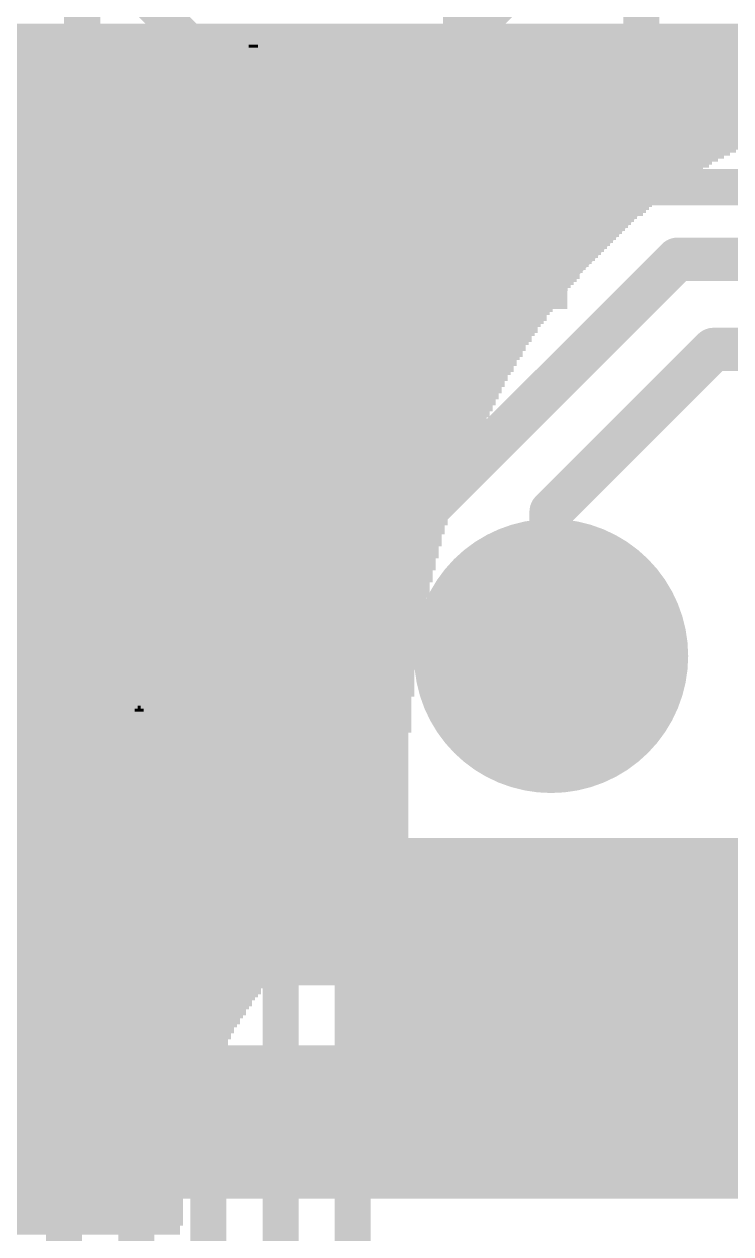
# Model space of a CAD drawing. Extents: x -28.6 to 28.6, y -39.6 to 14.1.
# Drawn here: x 0.1 to 5.08, y -16.77 to -8.25 of the extents above; entities that cross this region are included whole.
import ezdxf

# ---------------------------------------------------------------- set-up
doc = ezdxf.new("R2010")
doc.units = 0
for name, color, linetype in [('1', 12, 'CONTINUOUS'), ('16', 132, 'CONTINUOUS'), ('17', 110, 'CONTINUOUS'), ('200', 40, 'CONTINUOUS'), ('201', 6, 'CONTINUOUS')]:
    doc.layers.add(name, color=color, linetype=linetype)

# ---------------------------------------------------------------- blocks, each defined once
blk = doc.blocks.new('ROUNDP')
at = {"const_width": 0.5}
blk.add_lwpolyline([(0, -0.25, 1), (0, 0.25, 1), (0, -0.25)], format="xyb", dxfattribs=at)
blk = doc.blocks.new('RECT')
blk.add_solid([(-0.5, -0.5), (0.5, -0.5), (-0.5, 0.5), (0.5, 0.5)])

msp = doc.modelspace()

# ---------------------------------------------------------------- linework, layer by layer
at = {"layer": '1'}
for points, const_width in [([(0.508, -10.287), (0.508, -7.733)], 0.254), ([(3.683, -7.874), (0.381, -11.176)], 0.254), ([(3.937, -8.382), (0.889, -11.43)], 0.254), ([(6.477, -8.382), (3.937, -8.382)], 0.254), ([(4.191, -8.89), (1.397, -11.684)], 0.254), ([(15.875, -8.89), (4.191, -8.89)], 0.254), ([(4.445, -9.398), (1.905, -11.938)], 0.254), ([(16.51, -9.398), (4.445, -9.398)], 0.254), ([(2.413, -12.192), (4.699, -9.906)], 0.3048), ([(4.699, -9.906), (18.923, -9.906)], 0.3048), ([(-0.254, -11.049), (0.508, -10.287)], 0.254), ([(3.81, -11.684), (4.953, -10.541)], 0.3048), ([(4.953, -10.541), (20.193, -10.541)], 0.3048), ([(0.381, -11.176), (0.381, -19.05)], 0.254), ([(0.889, -11.43), (0.889, -18.542)], 0.254), ([(1.397, -11.684), (1.397, -17.907)], 0.254), ([(3.81, -12.7), (3.81, -11.684)], 0.3048), ([(1.905, -11.938), (1.905, -17.018)], 0.254), ([(2.413, -13.97), (2.413, -12.192)], 0.3048), ([(3.683, -15.24), (2.413, -13.97)], 0.3048), ([(3.81, -15.24), (3.683, -15.24)], 0.3048)]:
    msp.add_lwpolyline(points, dxfattribs=dict(at, const_width=const_width))
for points, const_width in [([(3.937, -8.3185, 1), (3.937, -8.4455)], 0.127), ([(3.9819, -8.4269, 1), (3.8921, -8.3371)], 0.127), ([(4.191, -8.8265, 1), (4.191, -8.9535)], 0.127), ([(4.2359, -8.9349, 1), (4.1461, -8.8451)], 0.127), ([(4.445, -9.3345, 1), (4.445, -9.4615)], 0.127), ([(4.4899, -9.4429, 1), (4.4001, -9.3531)], 0.127), ([(4.699, -9.8298, 1), (4.699, -9.9822)], 0.1524), ([(4.7529, -9.9599, 1), (4.6451, -9.8521)], 0.1524), ([(0.5529, -10.3319, 1), (0.4631, -10.2421)], 0.127), ([(0.4445, -10.287, 1), (0.5715, -10.287)], 0.127), ([(4.953, -10.4648, 1), (4.953, -10.6172)], 0.1524), ([(5.0069, -10.5949, 1), (4.8991, -10.4871)], 0.1524), ([(0.4445, -11.176, 1), (0.3175, -11.176)], 0.127), ([(0.3361, -11.1311, 1), (0.4259, -11.2209)], 0.127), ([(0.9525, -11.43, 1), (0.8255, -11.43)], 0.127), ([(0.8441, -11.3851, 1), (0.9339, -11.4749)], 0.127), ([(1.4605, -11.684, 1), (1.3335, -11.684)], 0.127), ([(1.3521, -11.6391, 1), (1.4419, -11.7289)], 0.127), ([(3.8862, -11.684, 1), (3.7338, -11.684)], 0.1524), ([(3.7561, -11.6301, 1), (3.8639, -11.7379)], 0.1524), ([(1.9685, -11.938, 1), (1.8415, -11.938)], 0.127), ([(1.8601, -11.8931, 1), (1.9499, -11.9829)], 0.127), ([(2.4892, -12.192, 1), (2.3368, -12.192)], 0.1524), ([(2.3591, -12.1381, 1), (2.4669, -12.2459)], 0.1524), ([(3.7338, -12.7, 1), (3.8862, -12.7)], 0.1524), ([(2.4669, -13.9161, 1), (2.3591, -14.0239)], 0.1524), ([(2.3368, -13.97, 1), (2.4892, -13.97)], 0.1524), ([(3.683, -15.1638, 1), (3.683, -15.3162)], 0.1524), ([(3.6291, -15.2939, 1), (3.7369, -15.1861)], 0.1524), ([(3.81, -15.3162, 1), (3.81, -15.1638)], 0.1524)]:
    msp.add_lwpolyline(points, format="xyb", dxfattribs=dict(at, const_width=const_width))
at = {"layer": '16', "const_width": 0.254}
for points in [[(3.175, -4.68), (3.175, -9.906)], [(4.445, -6.59), (4.445, -9.398)], [(1.397, -8.509), (0.762, -7.874)], [(0.254, -8.382), (-1.778, -8.382)], [(0.889, -9.017), (0.254, -8.382)], [(1.397, -8.509), (1.397, -27.305)], [(0.889, -9.017), (0.889, -27.559)], [(0.381, -10.16), (-0.508, -9.271)], [(4.445, -9.398), (2.413, -11.43)], [(3.175, -9.906), (1.905, -11.176)], [(0.381, -10.16), (0.381, -27.813)], [(1.905, -11.176), (1.905, -26.924)], [(2.413, -11.43), (2.413, -26.543)]]:
    msp.add_lwpolyline(points, dxfattribs=at)
at = {"layer": '16', "const_width": 0.127}
for points in [[(0.2989, -8.3371, 1), (0.2091, -8.4269)], [(0.254, -8.4455, 1), (0.254, -8.3185)], [(1.4605, -8.509, 1), (1.3335, -8.509)], [(1.3521, -8.5539, 1), (1.4419, -8.4641)], [(0.9525, -9.017, 1), (0.8255, -9.017)], [(0.8441, -9.0619, 1), (0.9339, -8.9721)], [(4.4899, -9.4429, 1), (4.4001, -9.3531)], [(4.3815, -9.398, 1), (4.5085, -9.398)], [(3.2199, -9.9509, 1), (3.1301, -9.8611)], [(3.1115, -9.906, 1), (3.2385, -9.906)], [(0.4445, -10.16, 1), (0.3175, -10.16)], [(0.3361, -10.2049, 1), (0.4259, -10.1151)], [(1.9685, -11.176, 1), (1.8415, -11.176)], [(1.8601, -11.1311, 1), (1.9499, -11.2209)], [(2.4765, -11.43, 1), (2.3495, -11.43)], [(2.3681, -11.3851, 1), (2.4579, -11.4749)]]:
    msp.add_lwpolyline(points, format="xyb", dxfattribs=at)

# ---------------------------------------------------------------- block references
at = {"layer": '17', "xscale": 1.9304, "yscale": 1.9304}
for p in [(3.81, -12.7), (3.81, -12.7), (3.81, -15.24), (3.81, -15.24)]:
    msp.add_blockref('ROUNDP', p, dxfattribs=at)
at = {"layer": '200', "yscale": 0.0212}
for p, xscale in [((1.3852, -8.2563), 0.7196), ((1.3746, -8.3198), 0.7408), ((1.3746, -8.3409), 0.7408), ((1.3852, -8.2774), 0.7196), ((1.3852, -8.2986), 0.7196), ((1.2476, -8.4044), 0.5291), ((1.2265, -8.4256), 0.4868), ((1.3746, -8.3621), 0.7408), ((1.3746, -8.3832), 0.7408), ((1.7133, -8.4044), 0.0635), ((1.2053, -8.4891), 0.4445), ((1.2053, -8.5102), 0.4445), ((1.2159, -8.4467), 0.4656), ((1.2159, -8.4679), 0.4656), ((1.2053, -8.5314), 0.4445), ((1.2053, -8.5526), 0.4445), ((1.2053, -8.5737), 0.4445), ((1.2053, -8.5949), 0.4445), ((2.5599, -8.5949), 0.2752), ((4.2955, -8.5949), 0.1482), ((1.2794, -8.6372), 0.9313), ((1.2794, -8.6584), 0.9313), ((1.2794, -8.6796), 0.9313), ((1.2053, -8.6161), 0.4445), ((2.5493, -8.6796), 0.762), ((2.5493, -8.6584), 0.6773), ((2.5599, -8.6372), 0.5715), ((2.5493, -8.6161), 0.4656), ((3.7029, -8.6161), 0.4445), ((3.7029, -8.6372), 0.4445), ((3.7029, -8.6584), 0.4445), ((3.7029, -8.6796), 0.4445), ((4.2214, -8.6796), 0.2963), ((4.232, -8.6584), 0.2752), ((4.2532, -8.6372), 0.2328), ((4.2638, -8.6161), 0.2117), ((1.2794, -8.7007), 0.9313), ((1.2794, -8.7219), 0.9313), ((1.2794, -8.7431), 0.9313), ((1.2794, -8.7642), 0.9313), ((1.2794, -8.7854), 0.9313), ((2.5493, -8.7854), 1.0583), ((2.5493, -8.7642), 1.016), ((2.5599, -8.7431), 0.9525), ((2.5493, -8.7219), 0.889), ((2.5599, -8.7007), 0.8255), ((3.7029, -8.7007), 0.4445), ((3.7029, -8.7219), 0.4445), ((3.7029, -8.7431), 0.4445), ((3.7029, -8.7642), 0.4445), ((3.7029, -8.7854), 0.4445), ((4.1791, -8.7642), 0.381), ((4.1791, -8.7854), 0.381), ((4.1897, -8.7431), 0.3598), ((4.2003, -8.7219), 0.3387), ((4.2109, -8.7007), 0.3175), ((1.2794, -8.8066), 0.9313), ((1.2794, -8.8277), 0.9313), ((1.2794, -8.8489), 0.9313), ((1.2794, -8.8701), 0.9313), ((2.5599, -8.8701), 1.2065), ((2.5493, -8.8489), 1.1853), ((2.5493, -8.8277), 1.143), ((2.5493, -8.8066), 1.1006), ((3.7029, -8.8066), 0.4445), ((3.7029, -8.8277), 0.4445), ((3.7029, -8.8489), 0.4445), ((3.7029, -8.8701), 0.4445), ((4.1579, -8.8489), 0.4233), ((4.1579, -8.8701), 0.4233), ((4.1685, -8.8066), 0.4022), ((4.1685, -8.8277), 0.4022), ((1.2794, -8.8912), 0.9313), ((1.2794, -8.9124), 0.9313), ((1.2794, -8.9336), 0.9313), ((1.2794, -8.9547), 0.9313), ((2.5493, -8.9336), 1.3123), ((2.1789, -8.9547), 0.5715), ((2.5493, -8.9124), 1.27), ((2.5493, -8.8912), 1.2276), ((2.9197, -8.9547), 0.5715), ((3.9251, -8.8912), 0.889), ((3.9251, -8.9124), 0.889), ((3.9251, -8.9336), 0.889), ((3.9251, -8.9547), 0.889), ((1.2794, -8.9759), 0.9313), ((1.2053, -8.9971), 0.4445), ((1.2053, -9.0182), 0.4445), ((1.2053, -9.0394), 0.4445), ((2.1049, -9.0182), 0.508), ((2.0943, -9.0394), 0.4868), ((2.126, -8.9971), 0.508), ((2.1472, -8.9759), 0.5503), ((2.9515, -8.9759), 0.5503), ((2.9727, -8.9971), 0.508), ((2.9938, -9.0182), 0.508), ((3.0044, -9.0394), 0.4868), ((3.9251, -8.9759), 0.889), ((3.9251, -8.9971), 0.889), ((3.9251, -9.0182), 0.889), ((3.9251, -9.0394), 0.889), ((1.2053, -9.0606), 0.4445), ((1.2053, -9.0817), 0.4445), ((1.2053, -9.1029), 0.4445), ((1.2053, -9.1241), 0.4445), ((2.0414, -9.1241), 0.4656), ((2.0731, -9.0606), 0.4868), ((2.0625, -9.0817), 0.4656), ((2.0625, -9.1029), 0.4656), ((3.0256, -9.0606), 0.4868), ((3.0467, -9.1029), 0.4868), ((3.0362, -9.0817), 0.4657), ((3.0573, -9.1241), 0.4657), ((3.8616, -9.0606), 0.762), ((3.8299, -9.0817), 0.6985), ((3.8087, -9.1029), 0.6561), ((3.7875, -9.1241), 0.6138), ((1.2053, -9.1452), 0.4445), ((1.2053, -9.1664), 0.4445), ((1.2053, -9.1875), 0.4445), ((1.2053, -9.2087), 0.4445), ((2.0096, -9.2087), 0.4445), ((2.0202, -9.1875), 0.4656), ((2.0414, -9.1452), 0.4656), ((2.0308, -9.1664), 0.4445), ((3.0573, -9.1452), 0.4657), ((3.0679, -9.1664), 0.4445), ((3.0785, -9.1875), 0.4657), ((3.0785, -9.2087), 0.4657), ((3.7664, -9.1664), 0.5715), ((3.7558, -9.1875), 0.5503), ((3.777, -9.1452), 0.5926), ((3.7452, -9.2087), 0.5291), ((1.2053, -9.2299), 0.4445), ((1.2053, -9.251), 0.4445), ((1.2053, -9.2722), 0.4445), ((1.2053, -9.2934), 0.4445), ((1.999, -9.2934), 0.4656), ((2.0096, -9.2299), 0.4445), ((2.0096, -9.251), 0.4445), ((2.0096, -9.2722), 0.4445), ((3.0997, -9.2934), 0.4657), ((3.0891, -9.2299), 0.4445), ((3.0891, -9.251), 0.4445), ((3.0891, -9.2722), 0.4445), ((3.7346, -9.2299), 0.508), ((3.7346, -9.251), 0.508), ((3.724, -9.2722), 0.4868), ((3.724, -9.2934), 0.4868), ((1.2053, -9.3145), 0.4445), ((1.2053, -9.3357), 0.4445), ((1.2053, -9.3569), 0.4445), ((1.2053, -9.378), 0.4445), ((1.9884, -9.3145), 0.4445), ((1.9884, -9.3357), 0.4445), ((1.9884, -9.3569), 0.4445), ((1.9884, -9.378), 0.4445), ((3.1102, -9.3145), 0.4445), ((3.1102, -9.3357), 0.4445), ((3.1102, -9.3569), 0.4445), ((3.1102, -9.378), 0.4445), ((3.724, -9.3145), 0.4868), ((3.7135, -9.3357), 0.4656), ((3.7135, -9.3569), 0.4656), ((3.7135, -9.378), 0.4656), ((1.2053, -9.3992), 0.4445), ((1.2053, -9.4204), 0.4445), ((1.2053, -9.4415), 0.4445), ((1.2053, -9.4627), 0.4445), ((1.9884, -9.3992), 0.4445), ((1.9884, -9.4204), 0.4445), ((1.9884, -9.4415), 0.4445), ((1.9884, -9.4627), 0.4445), ((3.1102, -9.3992), 0.4445), ((3.1102, -9.4204), 0.4445), ((3.1102, -9.4415), 0.4445), ((3.1102, -9.4627), 0.4445), ((3.7135, -9.3992), 0.4656), ((3.7029, -9.4204), 0.4445), ((3.7029, -9.4415), 0.4445), ((3.7029, -9.4627), 0.4445), ((1.2053, -9.4839), 0.4445), ((1.2053, -9.505), 0.4445), ((1.2053, -9.5262), 0.4445), ((1.2053, -9.5474), 0.4445), ((1.9884, -9.4839), 0.4445), ((1.9884, -9.505), 0.4445), ((1.9884, -9.5262), 0.4445), ((1.9884, -9.5474), 0.4445), ((3.1102, -9.4839), 0.4445), ((3.1102, -9.505), 0.4445), ((3.1102, -9.5262), 0.4445), ((3.1102, -9.5474), 0.4445), ((3.7029, -9.4839), 0.4445), ((3.7029, -9.505), 0.4445), ((3.7029, -9.5262), 0.4445), ((3.7029, -9.5474), 0.4445), ((1.2053, -9.5685), 0.4445), ((1.2053, -9.5897), 0.4445), ((1.2053, -9.6109), 0.4445), ((1.2053, -9.632), 0.4445), ((1.9884, -9.5685), 0.4445), ((1.999, -9.5897), 0.4656), ((2.0096, -9.6109), 0.4445), ((2.0096, -9.632), 0.4445), ((3.0891, -9.6109), 0.4445), ((3.0891, -9.632), 0.4445), ((3.1102, -9.5685), 0.4445), ((3.1102, -9.5897), 0.4445), ((3.7029, -9.5685), 0.4445), ((3.7029, -9.5897), 0.4445), ((3.7029, -9.6109), 0.4445), ((3.7029, -9.632), 0.4445), ((1.2053, -9.6532), 0.4445), ((1.2053, -9.6744), 0.4445), ((1.2053, -9.6955), 0.4445), ((1.2053, -9.7167), 0.4445), ((2.0096, -9.6532), 0.4445), ((2.0202, -9.6744), 0.4656), ((2.0202, -9.6955), 0.4656), ((2.0308, -9.7167), 0.4445), ((3.0785, -9.6955), 0.4657), ((3.0679, -9.7167), 0.4445), ((3.0891, -9.6532), 0.4445), ((3.0891, -9.6744), 0.4445), ((3.7029, -9.6532), 0.4445), ((3.7029, -9.6744), 0.4445), ((3.7029, -9.6955), 0.4445), ((3.7029, -9.7167), 0.4445), ((1.2053, -9.7379), 0.4445), ((1.2053, -9.759), 0.4445), ((1.2053, -9.7802), 0.4445), ((1.2053, -9.8014), 0.4445), ((2.0519, -9.7802), 0.4868), ((2.0414, -9.7379), 0.4656), ((2.0414, -9.759), 0.4656), ((2.0731, -9.8014), 0.4868), ((3.0362, -9.7802), 0.4657), ((3.0362, -9.8014), 0.4657), ((3.0573, -9.7379), 0.4657), ((3.0573, -9.759), 0.4657), ((3.7029, -9.7379), 0.4445), ((3.7029, -9.759), 0.4445), ((3.7029, -9.7802), 0.4445), ((3.7029, -9.8014), 0.4445), ((1.2053, -9.8225), 0.4445), ((1.2053, -9.8437), 0.4445), ((1.2053, -9.8649), 0.4445), ((1.2053, -9.886), 0.4445), ((2.0731, -9.8225), 0.4868), ((2.0943, -9.8437), 0.4868), ((2.1049, -9.8649), 0.508), ((2.126, -9.886), 0.508), ((2.9727, -9.886), 0.508), ((2.9938, -9.8649), 0.508), ((3.0044, -9.8437), 0.4868), ((3.0256, -9.8225), 0.4868), ((3.7029, -9.8225), 0.4445), ((3.7029, -9.8437), 0.4445), ((3.7029, -9.8649), 0.4445), ((3.7029, -9.886), 0.4445), ((1.2053, -9.9072), 0.4445), ((1.2053, -9.9284), 0.4445), ((1.2053, -9.9495), 0.4445), ((1.2053, -9.9707), 0.4445), ((2.1472, -9.9072), 0.5503), ((2.1789, -9.9284), 0.5715), ((2.5493, -9.9495), 1.3123), ((2.5493, -9.9707), 1.27), ((2.9197, -9.9284), 0.5715), ((2.9515, -9.9072), 0.5503), ((3.7029, -9.9072), 0.4445), ((3.7029, -9.9284), 0.4445), ((3.7029, -9.9495), 0.4445), ((3.7029, -9.9707), 0.4445), ((1.2053, -9.9919), 0.4445), ((1.2053, -10.013), 0.4445), ((1.2053, -10.0342), 0.4445), ((1.2053, -10.0553), 0.4445), ((2.5493, -9.9919), 1.2276), ((2.5388, -10.013), 1.2065), ((2.5493, -10.0342), 1.1853), ((2.5493, -10.0553), 1.143), ((3.7029, -9.9919), 0.4445), ((3.7029, -10.013), 0.4445), ((3.7029, -10.0342), 0.4445), ((3.7029, -10.0553), 0.4445), ((1.2053, -10.0765), 0.4445), ((1.2053, -10.0977), 0.4445), ((1.2053, -10.1188), 0.4445), ((1.2053, -10.14), 0.4445), ((2.5493, -10.0765), 1.1006), ((2.5493, -10.0977), 1.0583), ((2.5493, -10.1188), 1.016), ((2.5388, -10.14), 0.9525), ((3.7029, -10.0765), 0.4445), ((3.7029, -10.0977), 0.4445), ((3.7029, -10.1188), 0.4445), ((3.7029, -10.14), 0.4445), ((1.2053, -10.1612), 0.4445), ((1.2053, -10.1823), 0.4445), ((1.2053, -10.2035), 0.4445), ((1.2053, -10.2247), 0.4445), ((2.5493, -10.1612), 0.889), ((2.5493, -10.1823), 0.8466), ((2.5493, -10.2035), 0.762), ((2.5493, -10.2247), 0.6773), ((3.7029, -10.1612), 0.4445), ((3.7029, -10.1823), 0.4445), ((3.7029, -10.2035), 0.4445), ((3.7029, -10.2247), 0.4445), ((1.2053, -10.2458), 0.4445), ((2.5493, -10.2458), 0.5926), ((2.5493, -10.267), 0.4656), ((2.5493, -10.2882), 0.254), ((3.7029, -10.2458), 0.4445), ((1.3535, -11.9391), 1.0371), ((1.3641, -11.9603), 1.0583), ((1.3641, -11.9814), 1.0583), ((1.3641, -12.0026), 1.0583), ((2.6763, -11.9603), 0.254), ((2.6763, -11.9814), 0.254), ((2.6658, -12.0026), 0.2328), ((2.6975, -11.9391), 0.254), ((1.3746, -12.0238), 1.0795), ((1.3746, -12.0449), 1.0795), ((1.3746, -12.0661), 1.0795), ((1.2476, -12.0873), 0.8255), ((1.8085, -12.0873), 0.254), ((2.6552, -12.0449), 0.254), ((2.6446, -12.0661), 0.2328), ((2.6446, -12.0873), 0.2328), ((2.6658, -12.0238), 0.2328), ((1.2476, -12.1084), 0.8255), ((1.2476, -12.1296), 0.8255), ((1.2371, -12.1508), 0.8043), ((1.4699, -12.1931), 0.254), ((1.4911, -12.1719), 0.254), ((1.8085, -12.1084), 0.254), ((1.8085, -12.1296), 0.254), ((1.8297, -12.1508), 0.254), ((1.8297, -12.1719), 0.254), ((1.8297, -12.1931), 0.254), ((2.6128, -12.1719), 0.254), ((2.6023, -12.1931), 0.2328), ((2.634, -12.1084), 0.254), ((2.6234, -12.1296), 0.2328), ((2.6234, -12.1508), 0.2328), ((1.4064, -12.2778), 0.254), ((1.4381, -12.2354), 0.2752), ((1.4276, -12.2566), 0.254), ((1.4487, -12.2143), 0.254), ((1.8403, -12.2143), 0.2328), ((1.8509, -12.2354), 0.254), ((1.8509, -12.2566), 0.254), ((1.8615, -12.2778), 0.2328), ((2.5917, -12.2354), 0.254), ((2.5811, -12.2566), 0.2328), ((2.5811, -12.2778), 0.2328), ((2.6023, -12.2143), 0.2328), ((1.3429, -12.3413), 0.254), ((1.3429, -12.3624), 0.254), ((1.3641, -12.3201), 0.254), ((1.3852, -12.2989), 0.254), ((1.872, -12.2989), 0.254), ((1.872, -12.3201), 0.254), ((1.8826, -12.3413), 0.2328), ((1.8932, -12.3624), 0.254), ((2.5705, -12.2989), 0.254), ((2.5599, -12.3201), 0.2328), ((2.5599, -12.3413), 0.2328), ((2.5599, -12.3624), 0.2328), ((1.2582, -12.4471), 0.254), ((1.2794, -12.4259), 0.254), ((1.3006, -12.4048), 0.254), ((1.3217, -12.3836), 0.254), ((1.8932, -12.3836), 0.254), ((1.9038, -12.4048), 0.2328), ((1.9144, -12.4259), 0.254), ((1.9144, -12.4471), 0.254), ((2.5176, -12.4471), 0.2328), ((2.5388, -12.3836), 0.2328), ((2.5388, -12.4048), 0.2328), ((2.5388, -12.4259), 0.2328), ((1.1947, -12.5318), 0.254), ((1.2159, -12.5106), 0.254), ((1.2371, -12.4683), 0.254), ((1.2371, -12.4894), 0.254), ((1.9355, -12.5106), 0.254), ((1.925, -12.4683), 0.2328), ((1.925, -12.4894), 0.2328), ((1.9461, -12.5318), 0.2328), ((2.4964, -12.5106), 0.2328), ((2.4964, -12.5318), 0.2328), ((2.5176, -12.4683), 0.2328), ((2.5176, -12.4894), 0.2328), ((1.2159, -12.5741), 0.381), ((1.2582, -12.6164), 0.4656), ((1.2371, -12.5952), 0.4233), ((1.1841, -12.5529), 0.2752), ((1.9461, -12.5529), 0.2328), ((1.9567, -12.5741), 0.254), ((1.9673, -12.5952), 0.2328), ((1.9673, -12.6164), 0.2328), ((2.4858, -12.5741), 0.254), ((2.4753, -12.5952), 0.2328), ((2.4753, -12.6164), 0.2328), ((2.4964, -12.5529), 0.2328), ((1.3111, -12.6799), 0.5291), ((1.29, -12.6376), 0.4868), ((1.3006, -12.6587), 0.508), ((1.3217, -12.7011), 0.5503), ((1.9779, -12.6376), 0.254), ((1.999, -12.7011), 0.254), ((1.9885, -12.6587), 0.2328), ((1.9885, -12.6799), 0.2328), ((2.4541, -12.6587), 0.2328), ((2.4541, -12.6799), 0.2328), ((2.4541, -12.7011), 0.2328), ((2.4753, -12.6376), 0.2328), ((1.3323, -12.7222), 0.5715), ((1.4381, -12.7434), 0.3598), ((1.4805, -12.7646), 0.3175), ((1.5016, -12.7857), 0.2752), ((2.0096, -12.7222), 0.2328), ((2.0096, -12.7434), 0.2328), ((2.0202, -12.7646), 0.254), ((2.0308, -12.7857), 0.2328), ((2.4118, -12.7857), 0.2328), ((2.4329, -12.7222), 0.2328), ((2.4329, -12.7434), 0.2328), ((2.4329, -12.7646), 0.2328), ((1.5228, -12.8069), 0.2752), ((1.5334, -12.8281), 0.254), ((1.544, -12.8492), 0.2328), ((1.5546, -12.8704), 0.254), ((2.0308, -12.8069), 0.2328), ((2.0308, -12.8281), 0.2328), ((2.0519, -12.8492), 0.2328), ((2.0519, -12.8704), 0.2328), ((2.3906, -12.8492), 0.2328), ((2.3906, -12.8704), 0.2328), ((2.4118, -12.8069), 0.2328), ((2.4118, -12.8281), 0.2328), ((1.5651, -12.8916), 0.2328), ((1.5651, -12.9127), 0.2328), ((1.5651, -12.9339), 0.2328), ((1.5651, -12.9551), 0.2328), ((2.0519, -12.8916), 0.2328), ((2.0731, -12.9127), 0.2328), ((2.0731, -12.9339), 0.2328), ((2.0731, -12.9551), 0.2328), ((2.3694, -12.9127), 0.2328), ((2.3694, -12.9339), 0.2328), ((2.3694, -12.9551), 0.2328), ((2.3906, -12.8916), 0.2328), ((1.5651, -12.9762), 0.2328), ((1.5651, -12.9974), 0.2328), ((1.5651, -13.0186), 0.2328), ((1.5651, -13.0397), 0.2328), ((2.0943, -12.9762), 0.2328), ((2.0943, -12.9974), 0.2328), ((2.0943, -13.0186), 0.2328), ((2.2213, -13.0397), 0.4445), ((2.3483, -12.9974), 0.2328), ((2.3483, -13.0186), 0.2328), ((2.3588, -12.9762), 0.2117), ((0.9196, -13.1032), 0.127), ((0.9302, -13.1244), 0.1482), ((0.909, -13.0821), 0.0635), ((0.909, -13.0609), 0.0212), ((1.5228, -13.1244), 0.2752), ((1.5334, -13.1032), 0.254), ((1.5546, -13.0609), 0.254), ((1.544, -13.0821), 0.2328), ((2.2213, -13.0609), 0.4445), ((2.2213, -13.0821), 0.4445), ((2.2213, -13.1032), 0.4022), ((2.2213, -13.1244), 0.4022), ((1.1947, -13.2091), 0.8466), ((0.9619, -13.1879), 0.3387), ((0.9407, -13.1667), 0.254), ((0.9302, -13.1456), 0.1905), ((1.4699, -13.1879), 0.3387), ((1.4911, -13.1667), 0.2963), ((1.5122, -13.1456), 0.2963), ((2.2213, -13.1456), 0.4022), ((2.2213, -13.1667), 0.3598), ((2.2213, -13.1879), 0.3598), ((2.2213, -13.2091), 0.3598), ((1.1947, -13.2302), 0.8466), ((1.1947, -13.2514), 0.8043), ((1.1947, -13.2726), 0.762), ((1.1947, -13.2937), 0.7196), ((2.2213, -13.2302), 0.3175), ((2.2213, -13.2514), 0.3175), ((2.2213, -13.2726), 0.3175), ((2.2213, -13.2937), 0.2752), ((1.2053, -13.3149), 0.6561), ((1.2053, -13.3361), 0.6138), ((1.2159, -13.3572), 0.5503), ((1.2053, -13.3784), 0.4868), ((2.2213, -13.3149), 0.2752), ((2.2213, -13.3361), 0.2752), ((2.2213, -13.3572), 0.2328), ((2.2213, -13.3784), 0.2328), ((1.2159, -13.3995), 0.381), ((1.2159, -13.4207), 0.2117), ((2.2213, -13.3995), 0.2328), ((3.3854, -14.0557), 5.355), ((3.396, -14.0345), 5.3338), ((3.4171, -14.0134), 5.2915), ((3.4383, -13.9922), 5.2491), ((3.3431, -14.1404), 5.4396), ((3.3536, -14.1192), 5.4184), ((3.3642, -14.098), 5.3973), ((3.3748, -14.0769), 5.3761), ((3.3219, -14.2039), 5.482), ((3.3219, -14.225), 5.482), ((3.3325, -14.1615), 5.4608), ((3.3325, -14.1827), 5.4608), ((3.3113, -14.2673), 5.5031), ((3.3113, -14.2885), 5.5031), ((3.3113, -14.3097), 5.5031), ((3.3219, -14.2462), 5.482), ((3.3113, -14.3308), 5.5031), ((3.3113, -14.352), 5.5031), ((3.3113, -14.3732), 5.5031), ((3.3113, -14.3943), 5.5031), ((3.3113, -14.4155), 5.5031), ((3.3113, -14.4367), 5.5031), ((3.3113, -14.4578), 5.5031), ((3.3113, -14.479), 5.5031), ((3.3113, -14.5002), 5.5031), ((3.3113, -14.5213), 5.5031), ((3.3113, -14.5425), 5.5031), ((3.3113, -14.5637), 5.5031), ((3.3113, -14.5848), 5.5031), ((3.3113, -14.606), 5.5031), ((3.3113, -14.6272), 5.5031), ((3.3113, -14.6483), 5.5031), ((3.3113, -14.6695), 5.5031), ((3.3113, -14.6907), 5.5031), ((3.3113, -14.7118), 5.5031), ((3.3113, -14.733), 5.5031), ((3.3113, -14.7542), 5.5031), ((3.3113, -14.7753), 5.5031), ((3.3113, -14.7965), 5.5031), ((3.3113, -14.8177), 5.5031), ((3.3113, -14.8388), 5.5031), ((3.3113, -14.86), 5.5031), ((3.3113, -14.8812), 5.5031), ((3.3113, -14.9023), 5.5031), ((3.3113, -14.9235), 5.5031), ((3.3113, -14.9447), 5.5031), ((3.3113, -14.9658), 5.5031), ((3.3113, -14.987), 5.5031), ((0.8878, -15.0293), 0.6561), ((0.8878, -15.0505), 0.6561), ((0.8878, -15.0716), 0.6561), ((3.3113, -15.0082), 5.5031), ((4.2426, -15.0293), 3.6405), ((4.2426, -15.0505), 3.6405), ((4.2426, -15.0716), 3.6405), ((0.8878, -15.0928), 0.6561), ((0.8878, -15.114), 0.6561), ((0.8878, -15.1351), 0.6561), ((0.8878, -15.1563), 0.6561), ((4.2426, -15.0928), 3.6405), ((4.2426, -15.114), 3.6405), ((4.2426, -15.1351), 3.6405), ((4.2426, -15.1563), 3.6405), ((0.8878, -15.1775), 0.6561), ((0.8878, -15.1986), 0.6561), ((0.8878, -15.2198), 0.6561), ((0.8878, -15.241), 0.6561), ((4.2426, -15.1775), 3.6405), ((4.2426, -15.1986), 3.6405), ((4.2426, -15.2198), 3.6405), ((4.2426, -15.241), 3.6405), ((0.8878, -15.2621), 0.6561), ((0.8878, -15.2833), 0.6561), ((0.8878, -15.3045), 0.6561), ((0.8878, -15.3256), 0.6561), ((4.2426, -15.2621), 3.6405), ((4.2426, -15.2833), 3.6405), ((4.2426, -15.3045), 3.6405), ((4.2426, -15.3256), 3.6405), ((0.8878, -15.3468), 0.6561), ((0.8878, -15.368), 0.6561), ((0.8878, -15.3891), 0.6561), ((0.8878, -15.4103), 0.6561), ((4.2426, -15.3468), 3.6405), ((4.2426, -15.368), 3.6405), ((4.2426, -15.3891), 3.6405), ((4.2426, -15.4103), 3.6405), ((0.8878, -15.4315), 0.6561), ((3.3113, -15.4526), 5.5031), ((3.3113, -15.4738), 5.5031), ((3.3113, -15.495), 5.5031), ((4.2426, -15.4315), 3.6405), ((3.3113, -15.5161), 5.5031), ((3.3113, -15.5373), 5.5031), ((3.3113, -15.5585), 5.5031), ((3.3113, -15.5796), 5.5031), ((3.3113, -15.6008), 5.5031), ((3.3113, -15.622), 5.5031), ((3.3113, -15.6431), 5.5031), ((3.3113, -15.6643), 5.5031), ((3.3113, -15.6855), 5.5031), ((3.3113, -15.7066), 5.5031), ((3.3113, -15.7278), 5.5031), ((3.3113, -15.749), 5.5031), ((3.3113, -15.7701), 5.5031), ((3.3113, -15.7913), 5.5031), ((3.3113, -15.8125), 5.5031), ((3.3113, -15.8336), 5.5031), ((3.3113, -15.8548), 5.5031), ((3.3113, -15.876), 5.5031), ((3.3113, -15.8971), 5.5031), ((3.3113, -15.9183), 5.5031), ((3.3113, -15.9394), 5.5031), ((3.3113, -15.9606), 5.5031), ((3.3113, -15.9818), 5.5031), ((3.3113, -16.0029), 5.5031), ((3.3113, -16.0241), 5.5031), ((3.3113, -16.0453), 5.5031), ((3.3113, -16.0664), 5.5031), ((3.3113, -16.0876), 5.5031), ((3.3113, -16.1088), 5.5031), ((3.3113, -16.1299), 5.5031), ((3.3113, -16.1511), 5.5031), ((3.3113, -16.1723), 5.5031), ((3.3113, -16.1934), 5.5031), ((3.3113, -16.2146), 5.5031), ((3.3113, -16.2358), 5.5031), ((3.3219, -16.2569), 5.482), ((3.3219, -16.2781), 5.482), ((3.3219, -16.2993), 5.482), ((3.3325, -16.3204), 5.4608), ((3.3325, -16.3416), 5.4608), ((3.3431, -16.3628), 5.4396), ((3.3536, -16.3839), 5.4184), ((3.3642, -16.4051), 5.3973), ((3.3748, -16.4263), 5.3761), ((3.3854, -16.4474), 5.355), ((3.396, -16.4686), 5.3338), ((3.4171, -16.4898), 5.2915), ((3.4489, -16.5109), 5.228)]:
    msp.add_blockref('RECT', p, dxfattribs=dict(at, xscale=xscale))
at = {"layer": '201', "yscale": 0.0212, "rotation": 180}
for p, xscale in [((0.0117, -8.2563), 20.6578), ((0.0117, -8.2774), 20.5732), ((0.0117, -8.2986), 20.4885), ((0.0117, -8.3198), 20.4039), ((0.0117, -8.3409), 20.3615), ((0.0117, -8.3621), 20.2769), ((0.0117, -8.3832), 20.1922), ((0.0117, -8.4044), 20.1499), ((0.0117, -8.4256), 20.0652), ((0.0117, -8.4467), 19.9805), ((0.0117, -8.4679), 19.9382), ((0.0117, -8.4891), 19.8535), ((0.0117, -8.5102), 19.8112), ((0.0117, -8.5314), 19.7265), ((0.0117, -8.5526), 19.6842), ((0.0117, -8.5737), 19.6419), ((0.0117, -8.5949), 19.5572), ((0.0117, -8.6161), 19.5149), ((0.0117, -8.6372), 19.4302), ((0.0117, -8.6584), 19.3879), ((0.0117, -8.6796), 19.3456), ((0.0011, -8.7007), 19.2821), ((0.0117, -8.7219), 19.2186), ((0.0117, -8.7431), 19.1762), ((0.0117, -8.7642), 12.6995), ((0.0117, -8.7854), 12.3608), ((0.0117, -8.8066), 12.1069), ((0.0117, -8.8277), 11.8952), ((0.0117, -8.8489), 11.7259), ((0.0117, -8.8701), 11.5565), ((0.0117, -8.8912), 11.4295), ((0.0117, -8.9124), 11.2602), ((0.0117, -8.9336), 11.1332), ((0.0117, -8.9547), 11.0486), ((0.0117, -8.9759), 10.9216), ((0.0117, -8.9971), 10.8369), ((0.0117, -9.0182), 10.7099), ((0.0117, -9.0394), 10.6252), ((0.0117, -9.0606), 10.5406), ((0.0011, -9.0817), 10.4348), ((0.0117, -9.1029), 10.3289), ((0.0117, -9.1241), 10.2443), ((0.0117, -9.1452), 10.2019), ((0.0117, -9.1664), 10.1173), ((0.0117, -9.1875), 10.0326), ((0.0117, -9.2087), 9.9479), ((0.0117, -9.2299), 9.8633), ((0.0117, -9.251), 9.8209), ((0.0117, -9.2722), 9.7363), ((0.0117, -9.2934), 9.6939), ((0.0117, -9.3145), 9.6093), ((0.0011, -9.3357), 9.5458), ((0.0117, -9.3569), 9.4823), ((0.0117, -9.378), 9.44), ((0.0117, -9.3992), 9.3553), ((0.0117, -9.4204), 9.313), ((0.0117, -9.4415), 9.2283), ((0.0117, -9.4627), 9.186), ((0.0117, -9.4839), 9.1436), ((0.0117, -9.505), 9.1013), ((0.0117, -9.5262), 9.0166), ((0.0117, -9.5474), 8.9743), ((0.0117, -9.5685), 8.932), ((0.0117, -9.5897), 8.8896), ((0.0117, -9.6109), 8.805), ((0.0117, -9.632), 8.7627), ((0.0117, -9.6532), 8.7203), ((0.0117, -9.6744), 8.678), ((0.0117, -9.6955), 8.6357), ((0.0117, -9.7167), 8.5933), ((0.0117, -9.7379), 8.551), ((0.0117, -9.759), 8.5087), ((0.0117, -9.7802), 8.4663), ((0.0117, -9.8014), 8.424), ((0.0117, -9.8225), 8.3817), ((0.0117, -9.8437), 8.3393), ((0.0117, -9.8649), 8.297), ((0.0117, -9.886), 8.2547), ((0.0117, -9.9072), 8.2123), ((0.0117, -9.9284), 8.17), ((0.0117, -9.9495), 8.1277), ((0.0117, -9.9707), 8.0853), ((0.0117, -9.9919), 8.043), ((0.0117, -10.013), 8.0007), ((0.0117, -10.0342), 8.0007), ((0.0117, -10.0553), 7.9583), ((0.0117, -10.0765), 7.916), ((0.0117, -10.0977), 7.8737), ((0.0117, -10.1188), 7.8314), ((0.0117, -10.14), 7.789), ((0.0117, -10.1612), 7.789), ((0.0117, -10.1823), 7.7467), ((0.0117, -10.2035), 7.7044), ((0.0117, -10.2247), 7.662), ((0.0223, -10.2458), 7.6409), ((0.0117, -10.267), 7.6197), ((0.0117, -10.2882), 7.5774), ((0.0117, -10.3093), 7.535), ((0.0117, -10.3305), 7.535), ((0.0117, -10.3517), 7.4927), ((0.0117, -10.3728), 7.4504), ((0.0117, -10.394), 7.408), ((0.0117, -10.4152), 7.408), ((0.0117, -10.4363), 7.3657), ((0.0117, -10.4575), 7.3234), ((0.0117, -10.4787), 7.3234), ((0.0117, -10.4998), 7.281), ((0.0117, -10.521), 7.2387), ((0.0117, -10.5422), 7.2387), ((0.0117, -10.5633), 7.1964), ((0.0117, -10.5845), 7.1964), ((0.0117, -10.6057), 7.154), ((0.0117, -10.6268), 7.1117), ((0.0117, -10.648), 7.1117), ((0.0117, -10.6692), 7.0694), ((0.0117, -10.6903), 7.0694), ((0.0117, -10.7115), 7.0271), ((0.0117, -10.7327), 6.9847), ((0.0117, -10.7538), 6.9847), ((0.0117, -10.775), 6.9424), ((0.0117, -10.7962), 6.9424), ((0.0117, -10.8173), 6.9001), ((0.0117, -10.8385), 6.9001), ((0.0117, -10.8597), 6.8577), ((0.0117, -10.8808), 6.8577), ((0.0117, -10.902), 6.8154), ((0.0117, -10.9231), 6.8154), ((0.0117, -10.9443), 6.7731), ((0.0117, -10.9655), 6.7731), ((0.0117, -10.9866), 6.7307), ((0.0117, -11.0078), 6.7307), ((0.0117, -11.029), 6.6884), ((0.0117, -11.0501), 6.6884), ((0.0117, -11.0713), 6.6461), ((0.0117, -11.0925), 6.6461), ((0.0117, -11.1136), 6.6037), ((0.0117, -11.1348), 6.6037), ((0.0117, -11.156), 6.5614), ((0.0117, -11.1771), 6.5614), ((0.0117, -11.1983), 6.5614), ((0.0117, -11.2195), 6.5191), ((0.0117, -11.2406), 6.5191), ((0.0117, -11.2618), 6.4767), ((0.0117, -11.283), 6.4767), ((0.0117, -11.3041), 6.4344), ((0.0117, -11.3253), 6.4344), ((0.0117, -11.3465), 6.4344), ((0.0117, -11.3676), 6.3921), ((0.0117, -11.3888), 6.3921), ((0.0117, -11.41), 6.3497), ((0.0117, -11.4311), 6.3497), ((0.0117, -11.4523), 6.3497), ((0.0117, -11.4735), 6.3074), ((0.0117, -11.4946), 6.3074), ((0.0117, -11.5158), 6.3074), ((0.0117, -11.537), 6.2651), ((0.0117, -11.5581), 6.2651), ((0.0117, -11.5793), 6.2651), ((0.0117, -11.6005), 6.2228), ((0.0117, -11.6216), 6.2228), ((0.0117, -11.6428), 6.2228), ((0.0117, -11.6639), 6.1804), ((0.0117, -11.6851), 6.1804), ((0.0117, -11.7063), 6.1804), ((0.0117, -11.7274), 6.1381), ((0.0117, -11.7486), 6.1381), ((0.0117, -11.7698), 6.1381), ((0.0117, -11.7909), 6.0958), ((0.0117, -11.8121), 6.0958), ((0.0117, -11.8333), 6.0958), ((0.0117, -11.8544), 6.0534), ((0.0117, -11.8756), 6.0534), ((0.0117, -11.8968), 6.0534), ((0.0117, -11.9179), 6.0534), ((0.0117, -11.9391), 6.0111), ((0.0117, -11.9603), 6.0111), ((0.0117, -11.9814), 6.0111), ((0.0117, -12.0026), 6.0111), ((0.0117, -12.0238), 5.9688), ((0.0117, -12.0449), 5.9688), ((0.0117, -12.0661), 5.9688), ((0.0117, -12.0873), 5.9688), ((0.0117, -12.1084), 5.9264), ((0.0117, -12.1296), 5.9264), ((0.0117, -12.1508), 5.9264), ((0.0117, -12.1719), 5.9264), ((0.0117, -12.1931), 5.8841), ((0.0117, -12.2143), 5.8841), ((0.0117, -12.2354), 5.8841), ((0.0117, -12.2566), 5.8841), ((0.0117, -12.2778), 5.8841), ((0.0117, -12.2989), 5.8418), ((0.0117, -12.3201), 5.8418), ((0.0117, -12.3413), 5.8418), ((0.0117, -12.3624), 5.8418), ((0.0117, -12.3836), 5.8418), ((0.0117, -12.4048), 5.7994), ((0.0117, -12.4259), 5.7994), ((0.0117, -12.4471), 5.7994), ((0.0117, -12.4683), 5.7994), ((0.0117, -12.4894), 5.7994), ((0.0117, -12.5106), 5.7571), ((0.0117, -12.5318), 5.7571), ((0.0117, -12.5529), 5.7571), ((0.0117, -12.5741), 5.7571), ((0.0117, -12.5952), 5.7571), ((0.0117, -12.6164), 5.7571), ((0.0117, -12.6376), 5.7148), ((0.0117, -12.6587), 5.7148), ((0.0117, -12.6799), 5.7148), ((0.0117, -12.7011), 5.7148), ((0.0117, -12.7222), 5.7148), ((0.0117, -12.7434), 5.7148), ((0.0117, -12.7646), 5.7148), ((0.0117, -12.7857), 5.7148), ((0.0117, -12.8069), 5.6724), ((0.0117, -12.8281), 5.6724), ((0.0117, -12.8492), 5.6724), ((0.0117, -12.8704), 5.6724), ((0.0117, -12.8916), 5.6724), ((0.0117, -12.9127), 5.6724), ((0.0117, -12.9339), 5.6724), ((0.0117, -12.9551), 5.6724), ((0.0223, -12.9762), 5.6513), ((0.0117, -12.9974), 5.6301), ((0.0117, -13.0186), 5.6301), ((0.0117, -13.0397), 5.6301), ((0.0117, -13.0609), 5.6301), ((0.0117, -13.0821), 5.6301), ((0.0117, -13.1032), 5.6301), ((0.0117, -13.1244), 5.6301), ((0.0117, -13.1456), 5.6301), ((0.0117, -13.1667), 5.6301), ((0.0117, -13.1879), 5.6301), ((0.0117, -13.2091), 5.6301), ((0.0223, -13.2302), 5.6089), ((0.0117, -13.2514), 5.5878), ((0.0117, -13.2726), 5.5878), ((0.0117, -13.2937), 5.5878), ((0.0117, -13.3149), 5.5878), ((0.0117, -13.3361), 5.5878), ((0.0117, -13.3572), 5.5878), ((0.0117, -13.3784), 5.5878), ((0.0117, -13.3995), 5.5878), ((0.0117, -13.4207), 5.5878), ((0.0117, -13.4419), 5.5878), ((0.0117, -13.463), 5.5878), ((0.0117, -13.4842), 5.5878), ((0.0117, -13.5054), 5.5878), ((0.0117, -13.5265), 5.5878), ((0.0117, -13.5477), 5.5878), ((0.0117, -13.5689), 5.5878), ((0.0117, -13.59), 5.5878), ((0.0117, -13.6112), 5.5878), ((0.0117, -13.6324), 5.5878), ((0.0117, -13.6535), 5.5878), ((0.0117, -13.6747), 5.5878), ((0.0117, -13.6959), 5.5878), ((0.0117, -13.717), 5.5878), ((0.0117, -13.7382), 5.5878), ((0.0117, -13.7594), 5.5878), ((0.0117, -13.7805), 5.5878), ((0.0117, -13.8017), 5.5878), ((0.0117, -13.8229), 5.5878), ((0.0117, -13.844), 5.5878), ((0.0117, -13.8652), 5.5878), ((0.0117, -13.8864), 5.5878), ((0.0117, -13.9075), 5.5878), ((0.0117, -13.9287), 5.5878), ((0.0117, -13.9499), 5.5878), ((0.0117, -13.971), 5.5878), ((0.0117, -13.9922), 5.5878), ((0.0117, -14.0134), 5.5878), ((0.0117, -14.0345), 5.5878), ((0.0117, -14.0557), 5.5878), ((0.0117, -14.0769), 5.5878), ((0.0117, -14.098), 5.5878), ((0.0117, -14.1192), 5.5878), ((0.0117, -14.1404), 5.5878), ((0.0117, -14.1615), 5.5878), ((0.0117, -14.1827), 5.5878), ((0.0117, -14.2039), 5.5878), ((0.0117, -14.225), 5.5454), ((0.0117, -14.2462), 5.4608), ((0.0117, -14.2673), 5.3761), ((0.0117, -14.2885), 5.3338), ((0.0117, -14.3097), 5.2491), ((0.0117, -14.3308), 5.2068), ((0.0117, -14.352), 5.1221), ((0.0117, -14.3732), 5.0798), ((0.0117, -14.3943), 4.9951), ((0.0117, -14.4155), 4.9528), ((0.0117, -14.4367), 4.8681), ((0.0117, -14.4578), 4.8258), ((0.0117, -14.479), 4.7835), ((0.0117, -14.5002), 4.6988), ((0.0117, -14.5213), 4.6565), ((0.0117, -14.5425), 4.6142), ((0.0117, -14.5637), 4.5295), ((0.0117, -14.5848), 4.4872), ((0.0117, -14.606), 4.4448), ((0.0117, -14.6272), 4.4025), ((0.0117, -14.6483), 4.3178), ((0.0117, -14.6695), 4.2755), ((0.0117, -14.6907), 4.2332), ((0.0117, -14.7118), 4.1908), ((0.0117, -14.733), 4.1485), ((0.0117, -14.7542), 4.1062), ((0.0117, -14.7753), 4.0638), ((0.0117, -14.7965), 4.0215), ((0.0223, -14.8177), 3.958), ((0.0117, -14.8388), 3.8945), ((0.0117, -14.86), 3.8522), ((0.0117, -14.8812), 3.8522), ((0.0117, -14.9023), 3.8098), ((0.0117, -14.9235), 3.7675), ((0.0117, -14.9447), 3.7252), ((0.0117, -14.9658), 3.6829), ((0.0117, -14.987), 3.6405), ((0.0117, -15.0082), 3.5982), ((0.0117, -15.0293), 3.5559), ((0.0117, -15.0505), 3.5135), ((0.0117, -15.0716), 3.5135), ((0.0117, -15.0928), 3.4712), ((0.0117, -15.114), 3.4289), ((0.0117, -15.1351), 3.3865), ((0.0117, -15.1563), 3.3865), ((0.0117, -15.1775), 3.3442), ((0.0117, -15.1986), 3.3019), ((0.0117, -15.2198), 3.3019), ((0.0117, -15.241), 3.2595), ((0.0117, -15.2621), 3.2172), ((0.0117, -15.2833), 3.2172), ((0.0117, -15.3045), 3.1749), ((0.0117, -15.3256), 3.1325), ((0.0117, -15.3468), 3.1325), ((0.0117, -15.368), 3.0902), ((0.0117, -15.3891), 3.0902), ((0.0117, -15.4103), 3.0479), ((0.0117, -15.4315), 3.0479), ((0.0117, -15.4526), 3.0055), ((0.0117, -15.4738), 3.0055), ((0.0117, -15.495), 2.9632), ((0.0117, -15.5161), 2.9632), ((0.0117, -15.5373), 2.9209), ((0.0117, -15.5585), 2.9209), ((0.0117, -15.5796), 2.8786), ((0.0117, -15.6008), 2.8786), ((0.0117, -15.622), 2.8362), ((0.0117, -15.6431), 2.8362), ((0.0117, -15.6643), 2.7939), ((0.0117, -15.6855), 2.7939), ((0.0117, -15.7066), 2.7939), ((0.0117, -15.7278), 2.7516), ((0.0117, -15.749), 2.7516), ((0.0117, -15.7701), 2.7516), ((0.0117, -15.7913), 2.7092), ((0.0117, -15.8125), 2.7092), ((0.0117, -15.8336), 2.7092), ((0.0117, -15.8548), 2.6669), ((0.0117, -15.876), 2.6669), ((0.0117, -15.8971), 2.6669), ((0.0117, -15.9183), 2.6246), ((0.0117, -15.9394), 2.6246), ((0.0117, -15.9606), 2.6246), ((0.0117, -15.9818), 2.6246), ((0.0117, -16.0029), 2.5822), ((0.0117, -16.0241), 2.5822), ((0.0117, -16.0453), 2.5822), ((0.0117, -16.0664), 2.5822), ((0.0117, -16.0876), 2.5399), ((0.0117, -16.1088), 2.5399), ((0.0117, -16.1299), 2.5399), ((0.0117, -16.1511), 2.5399), ((0.0117, -16.1723), 2.5399), ((0.0117, -16.1934), 2.4976), ((0.0117, -16.2146), 2.4976), ((0.0117, -16.2358), 2.4976), ((0.0117, -16.2569), 2.4976), ((0.0117, -16.2781), 2.4976), ((0.0117, -16.2993), 2.4976), ((0.0117, -16.3204), 2.4552), ((0.0117, -16.3416), 2.4552), ((0.0117, -16.3628), 2.4552), ((0.0117, -16.3839), 2.4552), ((0.0117, -16.4051), 2.4552), ((0.0117, -16.4263), 2.4552), ((0.0117, -16.4474), 2.4552), ((0.0117, -16.4686), 2.4129), ((0.0117, -16.4898), 2.4129), ((0.0117, -16.5109), 2.4129), ((0.0117, -16.5321), 2.4129), ((0.0117, -16.5533), 2.4129), ((0.0117, -16.5744), 2.4129), ((0.0117, -16.5956), 2.4129), ((0.0117, -16.6168), 2.4129), ((0.0117, -16.6379), 2.4129), ((0.0117, -16.6591), 2.4129), ((0.0117, -16.6803), 2.4129), ((0.0117, -16.7014), 2.4129), ((0.0117, -16.7226), 2.3706), ((0.0117, -16.7437), 2.3706), ((0.0117, -16.7649), 2.3706)]:
    msp.add_blockref('RECT', p, dxfattribs=dict(at, xscale=xscale))

doc.saveas('drawing.dxf')
